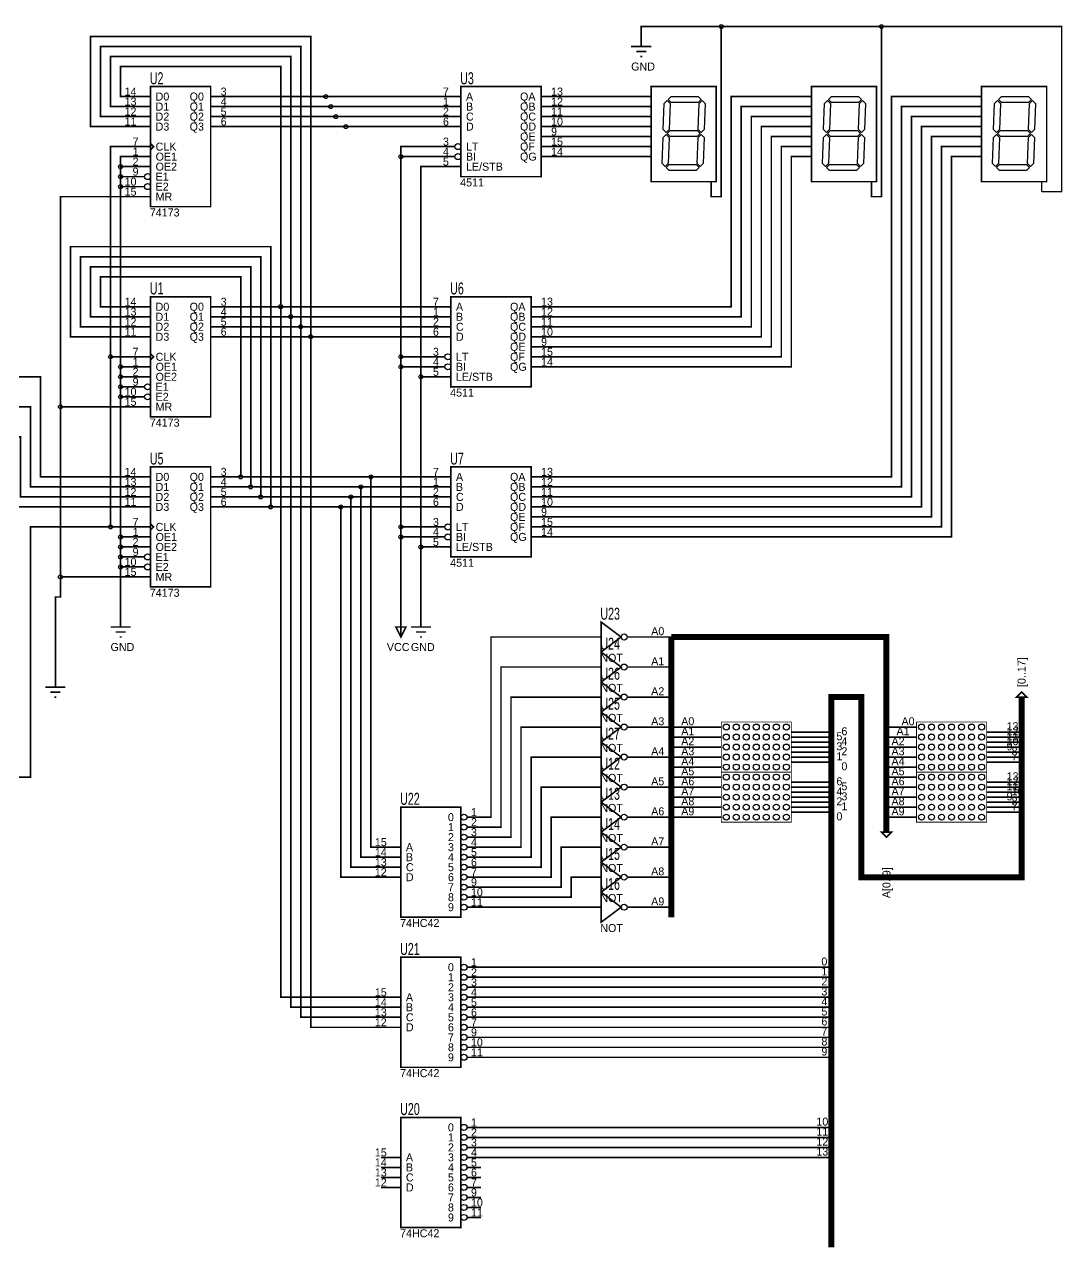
# Model space of a CAD drawing. Extents: x -12 to 8.1, y -6.8 to 5.4.
# Drawn here: x -2.26 to 8.11, y -6.83 to 5.42 of the extents above; entities that cross this region are included whole.
import ezdxf

# ---------------------------------------------------------------- set-up
doc = ezdxf.new("R2010")
doc.units = 0
doc.layers.get('0').update_dxf_attribs({"linetype": 'CONTINUOUS'})

msp = doc.modelspace()

# ---------------------------------------------------------------- linework, layer by layer
for points, const_width in [([(3.9, 5.3), (3.9, 5.4), (4.7, 5.4), (6.3, 5.4)], 0.016), ([(4.6, 3.75), (4.6, 3.7), (4.7, 3.7), (4.7, 5.4)], 0.016), ([(6.2, 3.75), (6.2, 3.7), (6.3, 3.7), (6.3, 5.4)], 0.016), ([(7.9, 3.75), (8.1, 3.75), (8.1, 5.4), (6.3, 5.4)], 0.016), ([(-1.2, 4.4), (-1.6, 4.4), (-1.6, 5.3), (0.6, 5.3), (0.6, 2.3)], 0.016), ([(3.9, 5.3), (3.9, 5.2)], 0.016), ([(-1.2, 4.5), (-1.5, 4.5), (-1.5, 5.2), (0.5, 5.2), (0.5, 2.4)], 0.016), ([(3.8, 5.2), (4, 5.2)], 0.016), ([(3.85, 5.15), (3.95, 5.15)], 0.016), ([(-1.2, 4.6), (-1.4, 4.6), (-1.4, 5.1), (0.4, 5.1), (0.4, 2.5)], 0.016), ([(3.89, 5.1), (3.91, 5.1)], 0.016), ([(-1.2, 4.7), (-1.3, 4.7), (-1.3, 5), (0.3, 5), (0.3, 2.6)], 0.016), ([(-1, 3.6), (-0.4, 3.6), (-0.4, 4.8), (-1, 4.8), (-1, 3.6)], 0.016), ([(2.1, 3.9), (2.9, 3.9), (2.9, 4.8), (2.1, 4.8), (2.1, 3.9)], 0.016), ([(4, 3.85), (4.65, 3.85), (4.65, 4.8), (4, 4.8), (4, 3.85)], 0.016), ([(5.6, 3.85), (6.25, 3.85), (6.25, 4.8), (5.6, 4.8), (5.6, 3.85)], 0.016), ([(7.3, 3.85), (7.95, 3.85), (7.95, 4.8), (7.3, 4.8), (7.3, 3.85)], 0.016), ([(-1.2, 4.7), (-1, 4.7)], 0.016), ([(-0.2, 4.7), (-0.4, 4.7)], 0.016), ([(-0.2, 4.7), (0.75, 4.7)], 0.016), ([(1.9, 4.7), (0.75, 4.7)], 0.016), ([(1.9, 4.7), (2.1, 4.7)], 0.016), ([(3.1, 4.7), (2.9, 4.7)], 0.016), ([(5.5, 4.7), (4.8, 4.7), (4.8, 2.6), (3, 2.6)], 0.016), ([(7.2, 4.7), (6.4, 4.7), (6.4, 0.9), (3, 0.9)], 0.016), ([(3.9, 4.7), (3.1, 4.7)], 0.016), ([(3.9, 4.7), (4, 4.7)], 0.016), ([(5.5, 4.7), (5.6, 4.7)], 0.016), ([(7.2, 4.7), (7.3, 4.7)], 0.016), ([(-1.2, 4.6), (-1, 4.6)], 0.016), ([(-0.2, 4.6), (-0.4, 4.6)], 0.016), ([(-0.2, 4.6), (0.8, 4.6)], 0.016), ([(1.9, 4.6), (0.8, 4.6)], 0.016), ([(1.9, 4.6), (2.1, 4.6)], 0.016), ([(3.1, 4.6), (2.9, 4.6)], 0.016), ([(5.5, 4.6), (4.9, 4.6), (4.9, 2.5), (3, 2.5)], 0.016), ([(7.2, 4.6), (6.5, 4.6), (6.5, 0.8), (3, 0.8)], 0.016), ([(3.9, 4.6), (3.1, 4.6)], 0.016), ([(3.9, 4.6), (4, 4.6)], 0.016), ([(5.5, 4.6), (5.6, 4.6)], 0.016), ([(7.2, 4.6), (7.3, 4.6)], 0.016), ([(-1.2, 4.5), (-1, 4.5)], 0.016), ([(-0.2, 4.5), (-0.4, 4.5)], 0.016), ([(-0.2, 4.5), (0.85, 4.5)], 0.016), ([(1.9, 4.5), (0.85, 4.5)], 0.016), ([(1.9, 4.5), (2.1, 4.5)], 0.016), ([(3.1, 4.5), (2.9, 4.5)], 0.016), ([(5.5, 4.5), (5, 4.5), (5, 2.4), (3, 2.4)], 0.016), ([(7.2, 4.5), (6.6, 4.5), (6.6, 0.7), (3, 0.7)], 0.016), ([(3.9, 4.5), (3.1, 4.5)], 0.016), ([(3.9, 4.5), (4, 4.5)], 0.016), ([(5.5, 4.5), (5.6, 4.5)], 0.016), ([(7.2, 4.5), (7.3, 4.5)], 0.016), ([(-1.2, 4.4), (-1, 4.4)], 0.016), ([(-0.2, 4.4), (-0.4, 4.4)], 0.016), ([(-0.2, 4.4), (0.95, 4.4)], 0.016), ([(1.9, 4.4), (0.95, 4.4)], 0.016), ([(1.9, 4.4), (2.1, 4.4)], 0.016), ([(3.1, 4.4), (2.9, 4.4)], 0.016), ([(3.1, 4.3), (2.9, 4.3)], 0.016), ([(5.5, 4.4), (5.1, 4.4), (5.1, 2.3), (3, 2.3)], 0.016), ([(7.2, 4.4), (6.7, 4.4), (6.7, 0.6), (3, 0.6)], 0.016), ([(5.5, 4.3), (5.2, 4.3), (5.2, 2.2), (3, 2.2)], 0.016), ([(7.2, 4.3), (6.8, 4.3), (6.8, 0.5), (3, 0.5)], 0.016), ([(3.9, 4.4), (3.1, 4.4)], 0.016), ([(3.9, 4.3), (3.1, 4.3)], 0.016), ([(3.9, 4.4), (4, 4.4)], 0.016), ([(3.9, 4.3), (4, 4.3)], 0.016), ([(5.5, 4.4), (5.6, 4.4)], 0.016), ([(5.5, 4.3), (5.6, 4.3)], 0.016), ([(7.2, 4.4), (7.3, 4.4)], 0.016), ([(7.2, 4.3), (7.3, 4.3)], 0.016), ([(-1.2, 4.2), (-1.4, 4.2), (-1.4, 2.1)], 0.016), ([(-1.2, 4.2), (-1, 4.2)], 0.016), ([(-1, 4.23), (-0.97, 4.2), (-1, 4.17), (-1, 4.23)], 0.016), ([(1.9, 4.2), (1.5, 4.2), (1.5, 4.1)], 0.016), ([(1.9, 4.2), (2.04, 4.2)], 0.016), ([(3.1, 4.2), (2.9, 4.2)], 0.016), ([(5.5, 4.2), (5.3, 4.2), (5.3, 2.1), (3, 2.1)], 0.016), ([(7.2, 4.2), (6.9, 4.2), (6.9, 0.4), (3, 0.4)], 0.016), ([(3.9, 4.2), (3.1, 4.2)], 0.016), ([(3.9, 4.2), (4, 4.2)], 0.016), ([(5.5, 4.2), (5.6, 4.2)], 0.016), ([(7.2, 4.2), (7.3, 4.2)], 0.016), ([(-1.2, 4.1), (-1.3, 4.1), (-1.3, 4)], 0.016), ([(-1.2, 4.1), (-1, 4.1)], 0.016), ([(1.9, 4.1), (1.5, 4.1)], 0.016), ([(1.5, 2.1), (1.5, 4.1)], 0.016), ([(1.9, 4.1), (2.04, 4.1)], 0.016), ([(3.1, 4.1), (2.9, 4.1)], 0.016), ([(5.5, 4.1), (5.4, 4.1), (5.4, 2), (3, 2)], 0.016), ([(7.2, 4.1), (7, 4.1), (7, 0.3), (3, 0.3)], 0.016), ([(3.9, 4.1), (3.1, 4.1)], 0.016), ([(3.9, 4.1), (4, 4.1)], 0.016), ([(5.5, 4.1), (5.6, 4.1)], 0.016), ([(7.2, 4.1), (7.3, 4.1)], 0.016), ([(-1.2, 4), (-1.3, 4), (-1.3, 3.9)], 0.016), ([(-1.2, 4), (-1, 4)], 0.016), ([(1.9, 4), (1.7, 4), (1.7, 1.9)], 0.016), ([(1.9, 4), (2.1, 4)], 0.016), ([(-1.2, 3.9), (-1.3, 3.9), (-1.3, 3.8)], 0.016), ([(-1.2, 3.8), (-1.3, 3.8), (-1.3, 2)], 0.016), ([(-1.2, 3.9), (-1.06, 3.9)], 0.016), ([(-1.2, 3.8), (-1.06, 3.8)], 0.016), ([(4.6, 3.75), (4.6, 3.85)], 0.016), ([(6.2, 3.75), (6.2, 3.85)], 0.016), ([(7.9, 3.75), (7.9, 3.85)], 0.016), ([(-1.2, 3.7), (-1.9, 3.7), (-1.9, 1.6)], 0.016), ([(-1.2, 3.7), (-1, 3.7)], 0.016), ([(-1.2, 2.3), (-1.8, 2.3), (-1.8, 3.2), (0.2, 3.2), (0.2, 0.6)], 0.016), ([(-1.2, 2.4), (-1.7, 2.4), (-1.7, 3.1), (0.1, 3.1), (0.1, 0.7)], 0.016), ([(-1.2, 2.5), (-1.6, 2.5), (-1.6, 3), (0, 3), (0, 0.8)], 0.016), ([(-1.2, 2.6), (-1.5, 2.6), (-1.5, 2.9), (-0.1, 2.9), (-0.1, 0.9)], 0.016), ([(-1, 1.5), (-0.4, 1.5), (-0.4, 2.7), (-1, 2.7), (-1, 1.5)], 0.016), ([(2, 1.8), (2.8, 1.8), (2.8, 2.7), (2, 2.7), (2, 1.8)], 0.016), ([(-1.2, 2.6), (-1, 2.6)], 0.016), ([(-0.2, 2.6), (-0.4, 2.6)], 0.016), ([(-0.2, 2.6), (0.3, 2.6)], 0.016), ([(1.8, 2.6), (0.3, 2.6)], 0.016), ([(0.3, 2.6), (0.3, -4.3), (1.3, -4.3)], 0.016), ([(1.8, 2.6), (2, 2.6)], 0.016), ([(3, 2.6), (2.8, 2.6)], 0.016), ([(-1.2, 2.5), (-1, 2.5)], 0.016), ([(-0.2, 2.5), (-0.4, 2.5)], 0.016), ([(-0.2, 2.5), (0.4, 2.5)], 0.016), ([(1.8, 2.5), (0.4, 2.5)], 0.016), ([(0.4, 2.5), (0.4, -4.4), (1.3, -4.4)], 0.016), ([(1.8, 2.5), (2, 2.5)], 0.016), ([(3, 2.5), (2.8, 2.5)], 0.016), ([(-1.2, 2.4), (-1, 2.4)], 0.016), ([(-0.2, 2.4), (-0.4, 2.4)], 0.016), ([(-0.2, 2.4), (0.5, 2.4)], 0.016), ([(1.8, 2.4), (0.5, 2.4)], 0.016), ([(0.5, 2.4), (0.5, -4.5), (1.3, -4.5)], 0.016), ([(1.8, 2.4), (2, 2.4)], 0.016), ([(3, 2.4), (2.8, 2.4)], 0.016), ([(-1.2, 2.3), (-1, 2.3)], 0.016), ([(-0.2, 2.3), (-0.4, 2.3)], 0.016), ([(-0.2, 2.3), (0.6, 2.3)], 0.016), ([(1.8, 2.3), (0.6, 2.3)], 0.016), ([(0.6, 2.3), (0.6, -4.6), (1.3, -4.6)], 0.016), ([(1.8, 2.3), (2, 2.3)], 0.016), ([(3, 2.3), (2.8, 2.3)], 0.016), ([(3, 2.2), (2.8, 2.2)], 0.016), ([(-1.2, 2.1), (-1.4, 2.1)], 0.016), ([(-1.4, 2.1), (-1.4, 0.4)], 0.016), ([(-1.2, 2.1), (-1, 2.1)], 0.016), ([(-1, 2.13), (-0.97, 2.1), (-1, 2.07), (-1, 2.13)], 0.016), ([(1.8, 2.1), (1.5, 2.1), (1.5, 2)], 0.016), ([(1.8, 2.1), (1.94, 2.1)], 0.016), ([(3, 2.1), (2.8, 2.1)], 0.016), ([(-1.2, 2), (-1.3, 2), (-1.3, 1.9)], 0.016), ([(-1.2, 2), (-1, 2)], 0.016), ([(1.8, 2), (1.5, 2)], 0.016), ([(1.5, 2), (1.5, 0.4)], 0.016), ([(1.8, 2), (1.94, 2)], 0.016), ([(3, 2), (2.8, 2)], 0.016), ([(-1.2, 0.9), (-2.1, 0.9), (-2.1, 1.9), (-5.3, 1.9)], 0.016), ([(-1.2, 1.9), (-1.3, 1.9), (-1.3, 1.8)], 0.016), ([(-1.2, 1.9), (-1, 1.9)], 0.016), ([(1.8, 1.9), (1.7, 1.9)], 0.016), ([(1.7, 1.9), (1.7, 0.2)], 0.016), ([(1.8, 1.9), (2, 1.9)], 0.016), ([(-1.2, 1.8), (-1.3, 1.8), (-1.3, 1.7)], 0.016), ([(-1.2, 1.8), (-1.06, 1.8)], 0.016), ([(-1.2, 0.8), (-2.2, 0.8), (-2.2, 1.6), (-5.3, 1.6)], 0.016), ([(-1.2, 1.6), (-1.9, 1.6)], 0.016), ([(-1.9, 1.6), (-1.9, -0.1)], 0.016), ([(-1.2, 1.7), (-1.3, 1.7)], 0.016), ([(-1.3, 1.7), (-1.3, 0.3)], 0.016), ([(-1.2, 1.7), (-1.06, 1.7)], 0.016), ([(-1.2, 1.6), (-1, 1.6)], 0.016), ([(-1.2, 0.7), (-2.3, 0.7), (-2.3, 1.3), (-5.3, 1.3)], 0.016), ([(-1.2, 0.6), (-2.4, 0.6), (-2.4, 1), (-5.3, 1)], 0.016), ([(-1, -0.2), (-0.4, -0.2), (-0.4, 1), (-1, 1), (-1, -0.2)], 0.016), ([(2, 0.1), (2.8, 0.1), (2.8, 1), (2, 1), (2, 0.1)], 0.016), ([(-1.2, 0.9), (-1, 0.9)], 0.016), ([(-0.2, 0.9), (-0.4, 0.9)], 0.016), ([(-0.2, 0.9), (-0.1, 0.9)], 0.016), ([(-0.1, 0.9), (1.2, 0.9)], 0.016), ([(1.8, 0.9), (1.2, 0.9)], 0.016), ([(1.3, -2.8), (1.2, -2.8), (1.2, 0.9)], 0.016), ([(1.8, 0.9), (2, 0.9)], 0.016), ([(3, 0.9), (2.8, 0.9)], 0.016), ([(-1.2, 0.8), (-1, 0.8)], 0.016), ([(-0.2, 0.8), (-0.4, 0.8)], 0.016), ([(-0.2, 0.8), (0, 0.8)], 0.016), ([(0, 0.8), (1.1, 0.8)], 0.016), ([(1.8, 0.8), (1.1, 0.8)], 0.016), ([(1.3, -2.9), (1.1, -2.9), (1.1, 0.8)], 0.016), ([(1.8, 0.8), (2, 0.8)], 0.016), ([(3, 0.8), (2.8, 0.8)], 0.016), ([(-1.2, 0.7), (-1, 0.7)], 0.016), ([(-0.2, 0.7), (-0.4, 0.7)], 0.016), ([(-0.2, 0.7), (0.1, 0.7)], 0.016), ([(0.1, 0.7), (1, 0.7)], 0.016), ([(1.8, 0.7), (1, 0.7)], 0.016), ([(1.3, -3), (1, -3), (1, 0.7)], 0.016), ([(1.8, 0.7), (2, 0.7)], 0.016), ([(3, 0.7), (2.8, 0.7)], 0.016), ([(-1.2, 0.6), (-1, 0.6)], 0.016), ([(-0.2, 0.6), (-0.4, 0.6)], 0.016), ([(-0.2, 0.6), (0.2, 0.6)], 0.016), ([(0.2, 0.6), (0.9, 0.6)], 0.016), ([(1.8, 0.6), (0.9, 0.6)], 0.016), ([(1.3, -3.1), (0.9, -3.1), (0.9, 0.6)], 0.016), ([(1.8, 0.6), (2, 0.6)], 0.016), ([(3, 0.6), (2.8, 0.6)], 0.016), ([(3, 0.5), (2.8, 0.5)], 0.016), ([(-6, -2.1), (-2.2, -2.1), (-2.2, 0.4), (-1.4, 0.4)], 0.016), ([(-1.2, 0.4), (-1.4, 0.4)], 0.016), ([(-1.2, 0.4), (-1, 0.4)], 0.016), ([(-1, 0.43), (-0.97, 0.4), (-1, 0.37), (-1, 0.43)], 0.016), ([(1.8, 0.4), (1.5, 0.4), (1.5, 0.3)], 0.016), ([(1.8, 0.4), (1.94, 0.4)], 0.016), ([(3, 0.4), (2.8, 0.4)], 0.016), ([(-1.2, 0.2), (-1.3, 0.2), (-1.3, 0.3)], 0.016), ([(-1.2, 0.3), (-1.3, 0.3)], 0.016), ([(-1.2, 0.3), (-1, 0.3)], 0.016), ([(1.8, 0.3), (1.5, 0.3)], 0.016), ([(1.5, -0.5), (1.5, 0.3)], 0.016), ([(1.8, 0.3), (1.94, 0.3)], 0.016), ([(3, 0.3), (2.8, 0.3)], 0.016), ([(-1.2, 0.1), (-1.3, 0.1), (-1.3, 0.2)], 0.016), ([(-1.2, 0.2), (-1, 0.2)], 0.016), ([(1.8, 0.2), (1.7, 0.2)], 0.016), ([(1.7, -0.5), (1.7, 0.2)], 0.016), ([(1.8, 0.2), (2, 0.2)], 0.016), ([(-1.3, 0.1), (-1.3, 0)], 0.016), ([(-1.2, 0), (-1.3, 0)], 0.016), ([(-1.3, -0.5), (-1.3, 0)], 0.016), ([(-1.2, 0.1), (-1.06, 0.1)], 0.016), ([(-1.2, 0), (-1.06, 0)], 0.016), ([(-1.9, -0.1), (-1.9, -0.3), (-1.95, -0.3), (-1.95, -1.1)], 0.016), ([(-1.2, -0.1), (-1.9, -0.1)], 0.016), ([(-1.2, -0.1), (-1, -0.1)], 0.016), ([(-1.4, -0.6), (-1.2, -0.6)], 0.016), ([(-1.3, -0.5), (-1.3, -0.6)], 0.016), ([(1.55, -0.6), (1.5, -0.7), (1.45, -0.6), (1.55, -0.6)], 0.016), ([(1.5, -0.5), (1.5, -0.7)], 0.016), ([(1.6, -0.6), (1.8, -0.6)], 0.016), ([(1.7, -0.5), (1.7, -0.6)], 0.016), ([(3.5, -0.55), (3.5, -0.85), (3.7, -0.7), (3.5, -0.55)], 0.016), ([(-1.35, -0.65), (-1.25, -0.65)], 0.016), ([(-1.31, -0.7), (-1.29, -0.7)], 0.016), ([(1.65, -0.65), (1.75, -0.65)], 0.016), ([(1.69, -0.7), (1.71, -0.7)], 0.016), ([(2.3, -2.5), (2.4, -2.5), (2.4, -0.7), (3.3, -0.7)], 0.016), ([(3.3, -0.7), (3.5, -0.7)], 0.016), ([(3.9, -0.7), (3.76, -0.7)], 0.016), ([(3.9, -0.7), (4.2, -0.7)], 0.016), ([(4.2, -0.7), (6.35, -0.7), (6.35, -1.6)], 0.06), ([(4.2, -0.7), (4.2, -1)], 0.06), ([(3.5, -0.85), (3.5, -1.15), (3.7, -1), (3.5, -0.85)], 0.016), ([(4.2, -1), (4.2, -1.3)], 0.06), ([(-1.95, -1.1), (-1.95, -1.2)], 0.016), ([(2.3, -2.6), (2.5, -2.6), (2.5, -1), (3.3, -1)], 0.016), ([(3.3, -1), (3.5, -1)], 0.016), ([(3.9, -1), (3.76, -1)], 0.016), ([(3.9, -1), (4.2, -1)], 0.016), ([(-2.05, -1.2), (-1.85, -1.2)], 0.016), ([(3.5, -1.15), (3.5, -1.45), (3.7, -1.3), (3.5, -1.15)], 0.016), ([(-2, -1.25), (-1.9, -1.25)], 0.016), ([(-1.96, -1.3), (-1.94, -1.3)], 0.016), ([(2.3, -2.7), (2.6, -2.7), (2.6, -1.3), (3.3, -1.3)], 0.016), ([(3.3, -1.3), (3.5, -1.3)], 0.016), ([(3.9, -1.3), (3.76, -1.3)], 0.016), ([(3.9, -1.3), (4.2, -1.3)], 0.016), ([(4.2, -1.3), (4.2, -1.6)], 0.06), ([(5.8, -1.65), (5.8, -1.3), (6.1, -1.3), (6.1, -3.1), (7.7, -3.1), (7.7, -2.45)], 0.06), ([(7.65, -1.3), (7.75, -1.3), (7.7, -1.25), (7.65, -1.3)], 0.016), ([(7.7, -1.3), (7.7, -1.4)], 0.06), ([(3.5, -1.45), (3.5, -1.75), (3.7, -1.6), (3.5, -1.45)], 0.016), ([(7.7, -1.4), (7.7, -1.65)], 0.06), ([(2.3, -2.8), (2.7, -2.8), (2.7, -1.6), (3.3, -1.6)], 0.016), ([(3.3, -1.6), (3.5, -1.6)], 0.016), ([(3.9, -1.6), (3.76, -1.6)], 0.016), ([(3.9, -1.6), (4.2, -1.6)], 0.016), ([(4.2, -1.6), (4.2, -1.7)], 0.06), ([(4.6, -1.6), (4.2, -1.6)], 0.016), ([(4.6, -1.6), (4.7, -1.6)], 0.016), ([(4.7, -2.05), (5.4, -2.05), (5.4, -1.55), (4.7, -1.55), (4.7, -2.05)], 0.008), ([(6.35, -1.6), (6.35, -1.7)], 0.06), ([(6.55, -1.6), (6.35, -1.6)], 0.016), ([(6.55, -1.6), (6.65, -1.6)], 0.016), ([(6.65, -2.05), (7.35, -2.05), (7.35, -1.55), (6.65, -1.55), (6.65, -2.05)], 0.008), ([(4.2, -1.7), (4.2, -1.8)], 0.06), ([(4.6, -1.7), (4.2, -1.7)], 0.016), ([(4.6, -1.7), (4.7, -1.7)], 0.016), ([(5.5, -1.65), (5.4, -1.65)], 0.016), ([(5.5, -1.7), (5.4, -1.7)], 0.016), ([(5.5, -1.65), (5.8, -1.65)], 0.016), ([(5.5, -1.7), (5.8, -1.7)], 0.016), ([(5.8, -1.7), (5.8, -1.65)], 0.06), ([(5.8, -1.7), (5.8, -1.75)], 0.06), ([(6.35, -1.7), (6.35, -1.8)], 0.06), ([(6.55, -1.7), (6.35, -1.7)], 0.016), ([(6.55, -1.7), (6.65, -1.7)], 0.016), ([(7.45, -1.65), (7.35, -1.65)], 0.016), ([(7.45, -1.7), (7.35, -1.7)], 0.016), ([(7.45, -1.65), (7.7, -1.65)], 0.016), ([(7.45, -1.7), (7.7, -1.7)], 0.016), ([(7.7, -1.65), (7.7, -1.7)], 0.06), ([(7.7, -1.7), (7.7, -1.75)], 0.06), ([(3.5, -1.75), (3.5, -2.05), (3.7, -1.9), (3.5, -1.75)], 0.016), ([(4.2, -1.9), (4.2, -1.8)], 0.06), ([(4.6, -1.8), (4.2, -1.8)], 0.016), ([(4.6, -1.8), (4.7, -1.8)], 0.016), ([(5.5, -1.75), (5.4, -1.75)], 0.016), ([(5.5, -1.8), (5.4, -1.8)], 0.016), ([(5.5, -1.75), (5.8, -1.75)], 0.016), ([(5.5, -1.8), (5.8, -1.8)], 0.016), ([(5.8, -1.8), (5.8, -1.75)], 0.06), ([(5.8, -1.85), (5.8, -1.8)], 0.06), ([(5.8, -1.85), (5.8, -1.9)], 0.06), ([(6.35, -1.8), (6.35, -1.9)], 0.06), ([(6.55, -1.8), (6.35, -1.8)], 0.016), ([(6.55, -1.8), (6.65, -1.8)], 0.016), ([(7.45, -1.75), (7.35, -1.75)], 0.016), ([(7.45, -1.8), (7.35, -1.8)], 0.016), ([(7.45, -1.75), (7.7, -1.75)], 0.016), ([(7.45, -1.8), (7.7, -1.8)], 0.016), ([(7.7, -1.75), (7.7, -1.8)], 0.06), ([(7.7, -1.8), (7.7, -1.85)], 0.06), ([(7.7, -1.85), (7.7, -1.9)], 0.06), ([(2.3, -2.9), (2.8, -2.9), (2.8, -1.9), (3.3, -1.9)], 0.016), ([(3.3, -1.9), (3.5, -1.9)], 0.016), ([(3.9, -1.9), (3.76, -1.9)], 0.016), ([(3.9, -1.9), (4.2, -1.9)], 0.016), ([(4.2, -1.9), (4.2, -2)], 0.06), ([(4.6, -1.9), (4.2, -1.9)], 0.016), ([(4.6, -1.9), (4.7, -1.9)], 0.016), ([(5.5, -1.85), (5.4, -1.85)], 0.016), ([(5.5, -1.9), (5.4, -1.9)], 0.016), ([(5.5, -1.95), (5.4, -1.95)], 0.016), ([(5.5, -1.85), (5.8, -1.85)], 0.016), ([(5.5, -1.9), (5.8, -1.9)], 0.016), ([(5.5, -1.95), (5.8, -1.95)], 0.016), ([(5.8, -1.9), (5.8, -1.95)], 0.06), ([(5.8, -2.15), (5.8, -1.95)], 0.06), ([(6.35, -1.9), (6.35, -2)], 0.06), ([(6.55, -1.9), (6.35, -1.9)], 0.016), ([(6.55, -1.9), (6.65, -1.9)], 0.016), ([(7.45, -1.85), (7.35, -1.85)], 0.016), ([(7.45, -1.9), (7.35, -1.9)], 0.016), ([(7.45, -1.95), (7.35, -1.95)], 0.016), ([(7.45, -1.85), (7.7, -1.85)], 0.016), ([(7.45, -1.9), (7.7, -1.9)], 0.016), ([(7.45, -1.95), (7.7, -1.95)], 0.016), ([(7.7, -1.9), (7.7, -1.95)], 0.06), ([(7.7, -1.95), (7.7, -2.15)], 0.06), ([(3.5, -2.05), (3.5, -2.35), (3.7, -2.2), (3.5, -2.05)], 0.016), ([(4.2, -2), (4.2, -2.1)], 0.06), ([(4.2, -2.2), (4.2, -2.1)], 0.06), ([(4.6, -2), (4.2, -2)], 0.016), ([(4.6, -2), (4.7, -2)], 0.016), ([(4.7, -2.55), (5.4, -2.55), (5.4, -2.05), (4.7, -2.05), (4.7, -2.55)], 0.008), ([(6.35, -2), (6.35, -2.1)], 0.06), ([(6.35, -2.1), (6.35, -2.2)], 0.06), ([(6.55, -2), (6.35, -2)], 0.016), ([(6.55, -2), (6.65, -2)], 0.016), ([(6.65, -2.55), (7.35, -2.55), (7.35, -2.05), (6.65, -2.05), (6.65, -2.55)], 0.008), ([(2.3, -3), (2.9, -3), (2.9, -2.2), (3.3, -2.2)], 0.016), ([(3.3, -2.2), (3.5, -2.2)], 0.016), ([(3.9, -2.2), (3.76, -2.2)], 0.016), ([(3.9, -2.2), (4.2, -2.2)], 0.016), ([(4.2, -2.2), (4.2, -2.3)], 0.06), ([(4.6, -2.1), (4.2, -2.1)], 0.016), ([(4.6, -2.2), (4.2, -2.2)], 0.016), ([(4.6, -2.1), (4.7, -2.1)], 0.016), ([(4.6, -2.2), (4.7, -2.2)], 0.016), ([(5.5, -2.15), (5.4, -2.15)], 0.016), ([(5.5, -2.2), (5.4, -2.2)], 0.016), ([(5.5, -2.15), (5.8, -2.15)], 0.016), ([(5.5, -2.2), (5.8, -2.2)], 0.016), ([(5.8, -2.2), (5.8, -2.15)], 0.06), ([(5.8, -2.25), (5.8, -2.2)], 0.06), ([(6.35, -2.2), (6.35, -2.3)], 0.06), ([(6.55, -2.1), (6.35, -2.1)], 0.016), ([(6.55, -2.2), (6.35, -2.2)], 0.016), ([(6.55, -2.1), (6.65, -2.1)], 0.016), ([(6.55, -2.2), (6.65, -2.2)], 0.016), ([(7.45, -2.15), (7.35, -2.15)], 0.016), ([(7.45, -2.2), (7.35, -2.2)], 0.016), ([(7.45, -2.15), (7.7, -2.15)], 0.016), ([(7.45, -2.2), (7.7, -2.2)], 0.016), ([(7.7, -2.2), (7.7, -2.15)], 0.06), ([(7.7, -2.25), (7.7, -2.2)], 0.06), ([(4.2, -2.3), (4.2, -2.4)], 0.06), ([(4.6, -2.3), (4.2, -2.3)], 0.016), ([(4.6, -2.3), (4.7, -2.3)], 0.016), ([(5.5, -2.25), (5.4, -2.25)], 0.016), ([(5.5, -2.3), (5.4, -2.3)], 0.016), ([(5.5, -2.25), (5.8, -2.25)], 0.016), ([(5.5, -2.3), (5.8, -2.3)], 0.016), ([(5.8, -2.3), (5.8, -2.25)], 0.06), ([(5.8, -2.35), (5.8, -2.3)], 0.06), ([(5.8, -2.4), (5.8, -2.35)], 0.06), ([(6.35, -2.3), (6.35, -2.4)], 0.06), ([(6.55, -2.3), (6.35, -2.3)], 0.016), ([(6.55, -2.3), (6.65, -2.3)], 0.016), ([(7.45, -2.25), (7.35, -2.25)], 0.016), ([(7.45, -2.3), (7.35, -2.3)], 0.016), ([(7.45, -2.25), (7.7, -2.25)], 0.016), ([(7.45, -2.3), (7.7, -2.3)], 0.016), ([(7.7, -2.3), (7.7, -2.25)], 0.06), ([(7.7, -2.35), (7.7, -2.3)], 0.06), ([(7.7, -2.4), (7.7, -2.35)], 0.06), ([(1.5, -3.5), (2.1, -3.5), (2.1, -2.4), (1.5, -2.4), (1.5, -3.5)], 0.016), ([(3.5, -2.35), (3.5, -2.65), (3.7, -2.5), (3.5, -2.35)], 0.016), ([(4.2, -2.5), (4.2, -2.4)], 0.06), ([(4.6, -2.4), (4.2, -2.4)], 0.016), ([(4.6, -2.4), (4.7, -2.4)], 0.016), ([(5.5, -2.35), (5.4, -2.35)], 0.016), ([(5.5, -2.4), (5.4, -2.4)], 0.016), ([(5.5, -2.45), (5.4, -2.45)], 0.016), ([(5.5, -2.35), (5.8, -2.35)], 0.016), ([(5.5, -2.4), (5.8, -2.4)], 0.016), ([(5.5, -2.45), (5.8, -2.45)], 0.016), ([(5.8, -2.45), (5.8, -2.4)], 0.06), ([(5.8, -2.45), (5.8, -4)], 0.06), ([(6.35, -2.4), (6.35, -2.5)], 0.06), ([(6.55, -2.4), (6.35, -2.4)], 0.016), ([(6.55, -2.4), (6.65, -2.4)], 0.016), ([(7.45, -2.35), (7.35, -2.35)], 0.016), ([(7.45, -2.4), (7.35, -2.4)], 0.016), ([(7.45, -2.45), (7.35, -2.45)], 0.016), ([(7.45, -2.35), (7.7, -2.35)], 0.016), ([(7.45, -2.4), (7.7, -2.4)], 0.016), ([(7.45, -2.45), (7.7, -2.45)], 0.016), ([(7.7, -2.45), (7.7, -2.4)], 0.06), ([(2.3, -2.5), (2.16, -2.5)], 0.016), ([(2.3, -3.1), (3, -3.1), (3, -2.5), (3.3, -2.5)], 0.016), ([(3.3, -2.5), (3.5, -2.5)], 0.016), ([(3.9, -2.5), (3.76, -2.5)], 0.016), ([(3.9, -2.5), (4.2, -2.5)], 0.016), ([(4.2, -2.8), (4.2, -2.5)], 0.06), ([(4.6, -2.5), (4.2, -2.5)], 0.016), ([(4.6, -2.5), (4.7, -2.5)], 0.016), ([(6.35, -2.55), (6.35, -2.5)], 0.06), ([(6.35, -2.65), (6.35, -2.55)], 0.06), ([(6.55, -2.5), (6.35, -2.5)], 0.016), ([(6.55, -2.5), (6.65, -2.5)], 0.016), ([(2.3, -2.6), (2.16, -2.6)], 0.016), ([(2.3, -2.7), (2.16, -2.7)], 0.016), ([(3.5, -2.65), (3.5, -2.95), (3.7, -2.8), (3.5, -2.65)], 0.016), ([(6.4, -2.65), (6.3, -2.65), (6.35, -2.7), (6.4, -2.65)], 0.016), ([(1.3, -2.8), (1.5, -2.8)], 0.016), ([(2.3, -2.8), (2.16, -2.8)], 0.016), ([(2.3, -3.2), (3.1, -3.2), (3.1, -2.8), (3.3, -2.8)], 0.016), ([(3.3, -2.8), (3.5, -2.8)], 0.016), ([(3.9, -2.8), (3.76, -2.8)], 0.016), ([(3.9, -2.8), (4.2, -2.8)], 0.016), ([(4.2, -3.1), (4.2, -2.8)], 0.06), ([(1.3, -2.9), (1.5, -2.9)], 0.016), ([(2.3, -2.9), (2.16, -2.9)], 0.016), ([(1.3, -3), (1.5, -3)], 0.016), ([(2.3, -3), (2.16, -3)], 0.016), ([(3.5, -2.95), (3.5, -3.25), (3.7, -3.1), (3.5, -2.95)], 0.016), ([(1.3, -3.1), (1.5, -3.1)], 0.016), ([(2.3, -3.1), (2.16, -3.1)], 0.016), ([(2.3, -3.3), (3.2, -3.3), (3.2, -3.1), (3.3, -3.1)], 0.016), ([(3.3, -3.1), (3.5, -3.1)], 0.016), ([(3.9, -3.1), (3.76, -3.1)], 0.016), ([(3.9, -3.1), (4.2, -3.1)], 0.016), ([(4.2, -3.4), (4.2, -3.1)], 0.06), ([(2.3, -3.2), (2.16, -3.2)], 0.016), ([(2.3, -3.3), (2.16, -3.3)], 0.016), ([(3.5, -3.25), (3.5, -3.55), (3.7, -3.4), (3.5, -3.25)], 0.016), ([(2.3, -3.4), (2.16, -3.4)], 0.016), ([(2.3, -3.4), (3.3, -3.4)], 0.016), ([(3.3, -3.4), (3.5, -3.4)], 0.016), ([(3.9, -3.4), (3.76, -3.4)], 0.016), ([(3.9, -3.4), (4.2, -3.4)], 0.016), ([(4.2, -3.5), (4.2, -3.4)], 0.06), ([(1.5, -5), (2.1, -5), (2.1, -3.9), (1.5, -3.9), (1.5, -5)], 0.016), ([(2.3, -4), (2.16, -4)], 0.016), ([(2.3, -4), (5.8, -4)], 0.016), ([(5.8, -4), (5.8, -4.1)], 0.06), ([(2.3, -4.1), (2.16, -4.1)], 0.016), ([(2.3, -4.1), (5.8, -4.1)], 0.016), ([(5.8, -4.1), (5.8, -4.2)], 0.06), ([(2.3, -4.2), (2.16, -4.2)], 0.016), ([(2.3, -4.2), (5.8, -4.2)], 0.016), ([(5.8, -4.2), (5.8, -4.3)], 0.06), ([(5.8, -4.4), (5.8, -4.3)], 0.06), ([(1.3, -4.3), (1.5, -4.3)], 0.016), ([(1.3, -4.4), (1.5, -4.4)], 0.016), ([(2.3, -4.3), (2.16, -4.3)], 0.016), ([(2.3, -4.4), (2.16, -4.4)], 0.016), ([(2.3, -4.3), (5.8, -4.3)], 0.016), ([(2.3, -4.4), (5.8, -4.4)], 0.016), ([(5.8, -4.4), (5.8, -4.5)], 0.06), ([(1.3, -4.5), (1.5, -4.5)], 0.016), ([(2.3, -4.5), (2.16, -4.5)], 0.016), ([(2.3, -4.5), (5.8, -4.5)], 0.016), ([(5.8, -4.5), (5.8, -4.6)], 0.06), ([(1.3, -4.6), (1.5, -4.6)], 0.016), ([(2.3, -4.6), (2.16, -4.6)], 0.016), ([(2.3, -4.6), (5.8, -4.6)], 0.016), ([(5.8, -4.6), (5.8, -4.7)], 0.06), ([(2.3, -4.7), (2.16, -4.7)], 0.016), ([(2.3, -4.7), (5.8, -4.7)], 0.016), ([(5.8, -4.7), (5.8, -4.8)], 0.06), ([(5.8, -4.8), (5.8, -4.9)], 0.06), ([(2.3, -4.8), (2.16, -4.8)], 0.016), ([(2.3, -4.9), (2.16, -4.9)], 0.016), ([(2.3, -4.8), (5.8, -4.8)], 0.016), ([(2.3, -4.9), (5.8, -4.9)], 0.016), ([(5.8, -4.9), (5.8, -5.6)], 0.06), ([(1.5, -6.6), (2.1, -6.6), (2.1, -5.5), (1.5, -5.5), (1.5, -6.6)], 0.016), ([(2.3, -5.6), (2.16, -5.6)], 0.016), ([(2.3, -5.6), (5.8, -5.6)], 0.016), ([(5.8, -5.6), (5.8, -5.7)], 0.06), ([(2.3, -5.7), (2.16, -5.7)], 0.016), ([(2.3, -5.7), (5.8, -5.7)], 0.016), ([(5.8, -5.7), (5.8, -5.8)], 0.06), ([(2.3, -5.8), (2.16, -5.8)], 0.016), ([(2.3, -5.8), (5.8, -5.8)], 0.016), ([(5.8, -5.8), (5.8, -5.9)], 0.06), ([(5.8, -6.8), (5.8, -5.9)], 0.06), ([(1.3, -5.9), (1.5, -5.9)], 0.016), ([(1.3, -6), (1.5, -6)], 0.016), ([(2.3, -5.9), (2.16, -5.9)], 0.016), ([(2.3, -6), (2.16, -6)], 0.016), ([(2.3, -5.9), (5.8, -5.9)], 0.016), ([(1.3, -6.1), (1.5, -6.1)], 0.016), ([(2.3, -6.1), (2.16, -6.1)], 0.016), ([(1.3, -6.2), (1.5, -6.2)], 0.016), ([(2.3, -6.2), (2.16, -6.2)], 0.016), ([(2.3, -6.3), (2.16, -6.3)], 0.016), ([(2.3, -6.4), (2.16, -6.4)], 0.016), ([(2.3, -6.5), (2.16, -6.5)], 0.016)]:
    msp.add_lwpolyline(points, dxfattribs=dict(const_width=const_width))
for points in [[(4.13, 4.63), (4.16, 4.66), (4.19, 4.63), (4.18, 4.37), (4.15, 4.34), (4.12, 4.37), (4.13, 4.63)], [(4.17, 4.67), (4.2, 4.7), (4.47, 4.7), (4.5, 4.67), (4.47, 4.64), (4.2, 4.64), (4.17, 4.67)], [(4.48, 4.63), (4.51, 4.66), (4.54, 4.63), (4.53, 4.37), (4.5, 4.34), (4.47, 4.37), (4.48, 4.63)], [(5.73, 4.63), (5.76, 4.66), (5.79, 4.63), (5.78, 4.37), (5.75, 4.34), (5.72, 4.37), (5.73, 4.63)], [(5.77, 4.67), (5.8, 4.7), (6.07, 4.7), (6.1, 4.67), (6.07, 4.64), (5.8, 4.64), (5.77, 4.67)], [(6.08, 4.63), (6.11, 4.66), (6.14, 4.63), (6.13, 4.37), (6.1, 4.34), (6.07, 4.37), (6.08, 4.63)], [(7.43, 4.63), (7.46, 4.66), (7.49, 4.63), (7.48, 4.37), (7.45, 4.34), (7.42, 4.37), (7.43, 4.63)], [(7.47, 4.67), (7.5, 4.7), (7.77, 4.7), (7.8, 4.67), (7.77, 4.64), (7.5, 4.64), (7.47, 4.67)], [(7.78, 4.63), (7.81, 4.66), (7.84, 4.63), (7.83, 4.37), (7.8, 4.34), (7.77, 4.37), (7.78, 4.63)], [(4.12, 4.29), (4.15, 4.32), (4.18, 4.29), (4.17, 4.03), (4.14, 4), (4.11, 4.03), (4.12, 4.29)], [(4.16, 4.33), (4.19, 4.36), (4.46, 4.36), (4.49, 4.33), (4.46, 4.3), (4.19, 4.3), (4.16, 4.33)], [(4.47, 4.29), (4.5, 4.32), (4.53, 4.29), (4.52, 4.03), (4.49, 4), (4.46, 4.03), (4.47, 4.29)], [(5.72, 4.29), (5.75, 4.32), (5.78, 4.29), (5.77, 4.03), (5.74, 4), (5.71, 4.03), (5.72, 4.29)], [(5.76, 4.33), (5.79, 4.36), (6.06, 4.36), (6.09, 4.33), (6.06, 4.3), (5.79, 4.3), (5.76, 4.33)], [(6.07, 4.29), (6.1, 4.32), (6.13, 4.29), (6.12, 4.03), (6.09, 4), (6.06, 4.03), (6.07, 4.29)], [(7.42, 4.29), (7.45, 4.32), (7.48, 4.29), (7.47, 4.03), (7.44, 4), (7.41, 4.03), (7.42, 4.29)], [(7.46, 4.33), (7.49, 4.36), (7.76, 4.36), (7.79, 4.33), (7.76, 4.3), (7.49, 4.3), (7.46, 4.33)], [(7.77, 4.29), (7.8, 4.32), (7.83, 4.29), (7.82, 4.03), (7.79, 4), (7.76, 4.03), (7.77, 4.29)], [(4.15, 3.99), (4.18, 4.02), (4.45, 4.02), (4.48, 3.99), (4.45, 3.96), (4.18, 3.96), (4.15, 3.99)], [(5.75, 3.99), (5.78, 4.02), (6.05, 4.02), (6.08, 3.99), (6.05, 3.96), (5.78, 3.96), (5.75, 3.99)], [(7.45, 3.99), (7.48, 4.02), (7.75, 4.02), (7.78, 3.99), (7.75, 3.96), (7.48, 3.96), (7.45, 3.99)]]:
    msp.add_lwpolyline(points)
at = {"layer": '128'}
for centre in [(2.07, 4.2), (2.07, 4.1), (-1.03, 3.9), (-1.03, 3.8), (1.97, 2.1), (1.97, 2), (-1.03, 1.8), (-1.03, 1.7), (1.97, 0.4), (1.97, 0.3), (-1.03, 0.1), (-1.03, 0), (3.73, -0.7), (3.73, -1), (3.73, -1.3), (3.73, -1.6), (3.73, -1.9), (3.73, -2.2), (2.13, -2.5), (2.13, -2.6), (3.73, -2.5), (2.13, -2.7), (2.13, -2.8), (3.73, -2.8), (2.13, -2.9), (2.13, -3), (2.13, -3.1), (2.13, -3.2), (3.73, -3.1), (2.13, -3.3), (2.13, -3.4), (3.73, -3.4), (2.13, -4), (2.13, -4.1), (2.13, -4.2), (2.13, -4.3), (2.13, -4.4), (2.13, -4.5), (2.13, -4.6), (2.13, -4.7), (2.13, -4.8), (2.13, -4.9), (2.13, -5.6), (2.13, -5.7), (2.13, -5.8), (2.13, -5.9), (2.13, -6), (2.13, -6.1), (2.13, -6.2), (2.13, -6.3), (2.13, -6.4), (2.13, -6.5)]:
    msp.add_circle(centre, 0.03, dxfattribs=at)
at = {"layer": '16384'}
for centre in [(4.7, 5.4), (6.3, 5.4), (0.75, 4.7), (0.8, 4.6), (0.85, 4.5), (0.95, 4.4), (1.5, 4.1), (-1.3, 4), (-1.3, 3.9), (-1.3, 3.8), (0.3, 2.6), (0.4, 2.5), (0.5, 2.4), (0.6, 2.3), (-1.4, 2.1), (1.5, 2.1), (-1.3, 2), (1.5, 2), (-1.3, 1.9), (1.7, 1.9), (-1.3, 1.8), (-1.3, 1.7), (-1.9, 1.6), (-0.1, 0.9), (1.2, 0.9), (0, 0.8), (1.1, 0.8), (0.1, 0.7), (0.2, 0.6), (0.9, 0.6), (1, 0.7), (-1.4, 0.4), (1.5, 0.4), (-1.3, 0.3), (1.5, 0.3), (-1.3, 0.2), (1.7, 0.2), (-1.3, 0.1), (-1.3, 0), (-1.9, -0.1)]:
    msp.add_circle(centre, 0.02, dxfattribs=at)
at = {"layer": '32768'}
for centre in [(4.75, -1.6), (4.85, -1.6), (4.95, -1.6), (5.05, -1.6), (5.15, -1.6), (5.25, -1.6), (5.35, -1.6), (6.7, -1.6), (6.8, -1.6), (6.9, -1.6), (7, -1.6), (7.1, -1.6), (7.2, -1.6), (7.3, -1.6), (4.75, -1.7), (4.85, -1.7), (4.95, -1.7), (5.05, -1.7), (5.15, -1.7), (5.25, -1.7), (5.35, -1.7), (6.7, -1.7), (6.8, -1.7), (6.9, -1.7), (7, -1.7), (7.1, -1.7), (7.2, -1.7), (7.3, -1.7), (4.75, -1.8), (4.85, -1.8), (4.95, -1.8), (5.05, -1.8), (5.15, -1.8), (5.25, -1.8), (5.35, -1.8), (6.7, -1.8), (6.8, -1.8), (6.9, -1.8), (7, -1.8), (7.1, -1.8), (7.2, -1.8), (7.3, -1.8), (4.75, -1.9), (4.85, -1.9), (4.95, -1.9), (5.05, -1.9), (5.15, -1.9), (5.25, -1.9), (5.35, -1.9), (6.7, -1.9), (6.8, -1.9), (6.9, -1.9), (7, -1.9), (7.1, -1.9), (7.2, -1.9), (7.3, -1.9), (4.75, -2), (4.75, -2.1), (4.85, -2), (4.85, -2.1), (4.95, -2), (4.95, -2.1), (5.05, -2), (5.05, -2.1), (5.15, -2), (5.15, -2.1), (5.25, -2), (5.25, -2.1), (5.35, -2), (5.35, -2.1), (6.7, -2), (6.7, -2.1), (6.8, -2), (6.8, -2.1), (6.9, -2), (6.9, -2.1), (7, -2), (7, -2.1), (7.1, -2), (7.1, -2.1), (7.2, -2), (7.2, -2.1), (7.3, -2), (7.3, -2.1), (4.75, -2.2), (4.85, -2.2), (4.95, -2.2), (5.05, -2.2), (5.15, -2.2), (5.25, -2.2), (5.35, -2.2), (6.7, -2.2), (6.8, -2.2), (6.9, -2.2), (7, -2.2), (7.1, -2.2), (7.2, -2.2), (7.3, -2.2), (4.75, -2.3), (4.85, -2.3), (4.95, -2.3), (5.05, -2.3), (5.15, -2.3), (5.25, -2.3), (5.35, -2.3), (6.7, -2.3), (6.8, -2.3), (6.9, -2.3), (7, -2.3), (7.1, -2.3), (7.2, -2.3), (7.3, -2.3), (4.75, -2.4), (4.85, -2.4), (4.95, -2.4), (5.05, -2.4), (5.15, -2.4), (5.25, -2.4), (5.35, -2.4), (6.7, -2.4), (6.8, -2.4), (6.9, -2.4), (7, -2.4), (7.1, -2.4), (7.2, -2.4), (7.3, -2.4), (4.75, -2.5), (4.85, -2.5), (4.95, -2.5), (5.05, -2.5), (5.15, -2.5), (5.25, -2.5), (5.35, -2.5), (6.7, -2.5), (6.8, -2.5), (6.9, -2.5), (7, -2.5), (7.1, -2.5), (7.2, -2.5), (7.3, -2.5)]:
    msp.add_circle(centre, 0.03, dxfattribs=at)

# ---------------------------------------------------------------- texts
for s, p in [('GND', (3.8, 4.96)), ('14', (-1.26, 4.71)), ('3', (-0.3, 4.71)), ('7', (1.92, 4.71)), ('13', (3, 4.71)), ('13', (-1.26, 4.61)), ('D0', (-0.95, 4.66)), ('Q0', (-0.61, 4.66)), ('4', (-0.3, 4.61)), ('1', (1.92, 4.61)), ('A', (2.15, 4.66)), ('QA', (2.69, 4.66)), ('12', (3, 4.61)), ('12', (-1.26, 4.51)), ('D1', (-0.95, 4.56)), ('D2', (-0.95, 4.46)), ('Q1', (-0.61, 4.56)), ('Q2', (-0.61, 4.46)), ('5', (-0.3, 4.51)), ('2', (1.92, 4.51)), ('C', (2.15, 4.46)), ('B', (2.15, 4.56)), ('QB', (2.69, 4.56)), ('QC', (2.69, 4.46)), ('11', (3, 4.51)), ('11', (-1.26, 4.41)), ('D3', (-0.95, 4.36)), ('Q3', (-0.61, 4.36)), ('6', (-0.3, 4.41)), ('6', (1.92, 4.41)), ('D', (2.15, 4.36)), ('QD', (2.69, 4.36)), ('10', (3, 4.41)), ('7', (-1.18, 4.21)), ('3', (1.92, 4.21)), ('QE', (2.69, 4.26)), ('9', (3, 4.31)), ('15', (3, 4.21)), ('1', (-1.18, 4.11)), ('CLK', (-0.95, 4.16)), ('4', (1.92, 4.11)), ('LT', (2.15, 4.16)), ('QF', (2.69, 4.16)), ('14', (3, 4.11)), ('2', (-1.18, 4.01)), ('OE1', (-0.95, 4.06)), ('5', (1.92, 4.01)), ('BI', (2.15, 4.06)), ('LE/STB', (2.15, 3.96)), ('QG', (2.69, 4.06)), ('9', (-1.18, 3.91)), ('OE2', (-0.95, 3.96)), ('E1', (-0.95, 3.86)), ('10', (-1.26, 3.81)), ('E2', (-0.95, 3.76)), ('4511', (2.092, 3.802)), ('15', (-1.26, 3.71)), ('MR', (-0.95, 3.66)), ('74173', (-1.008, 3.502)), ('14', (-1.26, 2.61)), ('13', (-1.26, 2.51)), ('D0', (-0.95, 2.56)), ('Q0', (-0.61, 2.56)), ('4', (-0.3, 2.51)), ('3', (-0.3, 2.61)), ('7', (1.82, 2.61)), ('1', (1.82, 2.51)), ('A', (2.05, 2.56)), ('QA', (2.59, 2.56)), ('13', (2.9, 2.61)), ('12', (2.9, 2.51)), ('12', (-1.26, 2.41)), ('D1', (-0.95, 2.46)), ('Q1', (-0.61, 2.46)), ('5', (-0.3, 2.41)), ('2', (1.82, 2.41)), ('B', (2.05, 2.46)), ('QB', (2.59, 2.46)), ('11', (2.9, 2.41)), ('11', (-1.26, 2.31)), ('D2', (-0.95, 2.36)), ('D3', (-0.95, 2.26)), ('Q2', (-0.61, 2.36)), ('Q3', (-0.61, 2.26)), ('6', (-0.3, 2.31)), ('6', (1.82, 2.31)), ('C', (2.05, 2.36)), ('D', (2.05, 2.26)), ('QC', (2.59, 2.36)), ('QD', (2.59, 2.26)), ('10', (2.9, 2.31)), ('QE', (2.59, 2.16)), ('9', (2.9, 2.21)), ('7', (-1.18, 2.11)), ('1', (-1.18, 2.01)), ('CLK', (-0.95, 2.06)), ('4', (1.82, 2.01)), ('3', (1.82, 2.11)), ('LT', (2.05, 2.06)), ('QF', (2.59, 2.06)), ('15', (2.9, 2.11)), ('14', (2.9, 2.01)), ('2', (-1.18, 1.91)), ('OE1', (-0.95, 1.96)), ('5', (1.82, 1.91)), ('BI', (2.05, 1.96)), ('QG', (2.59, 1.96)), ('9', (-1.18, 1.81)), ('OE2', (-0.95, 1.86)), ('E1', (-0.95, 1.76)), ('LE/STB', (2.05, 1.86)), ('10', (-1.26, 1.71)), ('E2', (-0.95, 1.66)), ('4511', (1.992, 1.702)), ('15', (-1.26, 1.61)), ('MR', (-0.95, 1.56)), ('74173', (-1.008, 1.402)), ('14', (-1.26, 0.91)), ('3', (-0.3, 0.91)), ('7', (1.82, 0.91)), ('13', (2.9, 0.91)), ('13', (-1.26, 0.81)), ('D0', (-0.95, 0.86)), ('Q0', (-0.61, 0.86)), ('4', (-0.3, 0.81)), ('1', (1.82, 0.81)), ('A', (2.05, 0.86)), ('QA', (2.59, 0.86)), ('12', (2.9, 0.81)), ('12', (-1.26, 0.71)), ('D1', (-0.95, 0.76)), ('D2', (-0.95, 0.66)), ('Q1', (-0.61, 0.76)), ('Q2', (-0.61, 0.66)), ('5', (-0.3, 0.71)), ('2', (1.82, 0.71)), ('C', (2.05, 0.66)), ('B', (2.05, 0.76)), ('QB', (2.59, 0.76)), ('QC', (2.59, 0.66)), ('11', (2.9, 0.71)), ('11', (-1.26, 0.61)), ('D3', (-0.95, 0.56)), ('Q3', (-0.61, 0.56)), ('6', (-0.3, 0.61)), ('6', (1.82, 0.61)), ('D', (2.05, 0.56)), ('QD', (2.59, 0.56)), ('10', (2.9, 0.61)), ('7', (-1.18, 0.41)), ('3', (1.82, 0.41)), ('QE', (2.59, 0.46)), ('9', (2.9, 0.51)), ('15', (2.9, 0.41)), ('1', (-1.18, 0.31)), ('CLK', (-0.95, 0.36)), ('4', (1.82, 0.31)), ('LT', (2.05, 0.36)), ('QF', (2.59, 0.36)), ('14', (2.9, 0.31)), ('2', (-1.18, 0.21)), ('OE1', (-0.95, 0.26)), ('5', (1.82, 0.21)), ('BI', (2.05, 0.26)), ('QG', (2.59, 0.26)), ('9', (-1.18, 0.11)), ('OE2', (-0.95, 0.16)), ('E1', (-0.95, 0.06)), ('LE/STB', (2.05, 0.16)), ('10', (-1.26, 0.01)), ('E2', (-0.95, -0.04)), ('4511', (1.992, 0.002)), ('15', (-1.26, -0.09)), ('MR', (-0.95, -0.14)), ('74173', (-1.008, -0.298)), ('A0', (4, -0.682)), ('GND', (-1.4, -0.84)), ('VCC', (1.36, -0.84)), ('GND', (1.6, -0.84)), ('NOT', (3.492, -0.948)), ('A1', (4, -0.982)), ('NOT', (3.492, -1.248)), ('A2', (4, -1.282)), ('NOT', (3.492, -1.548)), ('A3', (4, -1.582)), ('A0', (4.3, -1.582)), ('A0', (6.5, -1.582)), ('13', (7.55, -1.632)), ('A1', (4.3, -1.682)), ('A2', (4.3, -1.782)), ('5', (5.85, -1.732)), ('4', (5.9, -1.782)), ('6', (5.9, -1.682)), ('A2', (6.4, -1.782)), ('A1', (6.45, -1.682)), ('12', (7.55, -1.682)), ('11', (7.55, -1.732)), ('10', (7.55, -1.782)), ('NOT', (3.492, -1.848)), ('A4', (4, -1.882)), ('A3', (4.3, -1.882)), ('3', (5.85, -1.832)), ('2', (5.9, -1.882)), ('A3', (6.4, -1.882)), ('9', (7.55, -1.832)), ('8', (7.6, -1.882)), ('A4', (4.3, -1.982)), ('1', (5.85, -1.932)), ('0', (5.9, -2.032)), ('A4', (6.4, -1.982)), ('7', (7.6, -1.932)), ('NOT', (3.492, -2.148)), ('A5', (4.3, -2.082)), ('A5', (6.4, -2.082)), ('13', (7.55, -2.132)), ('A5', (4, -2.182)), ('A6', (4.3, -2.182)), ('A7', (4.3, -2.282)), ('4', (5.85, -2.282)), ('6', (5.85, -2.182)), ('5', (5.9, -2.232)), ('A6', (6.4, -2.182)), ('A7', (6.4, -2.282)), ('12', (7.55, -2.182)), ('11', (7.55, -2.232)), ('10', (7.6, -2.282)), ('A8', (4.3, -2.382)), ('2', (5.85, -2.382)), ('3', (5.9, -2.332)), ('A8', (6.4, -2.382)), ('9', (7.55, -2.332)), ('8', (7.6, -2.382)), ('1', (2.2, -2.49)), ('NOT', (3.492, -2.448)), ('A6', (4, -2.482)), ('A9', (4.3, -2.482)), ('1', (5.9, -2.432)), ('A9', (6.4, -2.482)), ('7', (7.6, -2.432)), ('0', (1.97, -2.54)), ('1', (1.97, -2.64)), ('2', (2.2, -2.59)), ('0', (5.85, -2.532)), ('2', (1.97, -2.74)), ('3', (2.2, -2.69)), ('NOT', (3.492, -2.748)), ('15', (1.24, -2.79)), ('14', (1.24, -2.89)), ('A', (1.55, -2.84)), ('3', (1.97, -2.84)), ('4', (2.2, -2.79)), ('5', (2.2, -2.89)), ('A7', (4, -2.782)), ('13', (1.24, -2.99)), ('B', (1.55, -2.94)), ('4', (1.97, -2.94)), ('6', (2.2, -2.99)), ('12', (1.24, -3.09)), ('C', (1.55, -3.04)), ('D', (1.55, -3.14)), ('5', (1.97, -3.04)), ('6', (1.97, -3.14)), ('7', (2.2, -3.09)), ('NOT', (3.492, -3.048)), ('A8', (4, -3.082)), ('7', (1.97, -3.24)), ('9', (2.2, -3.19)), ('8', (1.97, -3.34)), ('10', (2.2, -3.29)), ('NOT', (3.492, -3.348)), ('A9', (4, -3.382)), ('9', (1.97, -3.44)), ('11', (2.2, -3.39)), ('74HC42', (1.492, -3.598)), ('NOT', (3.492, -3.648)), ('1', (2.2, -3.99)), ('0', (5.7, -3.982)), ('0', (1.97, -4.04)), ('2', (2.2, -4.09)), ('1', (5.7, -4.082)), ('2', (1.97, -4.24)), ('1', (1.97, -4.14)), ('3', (2.2, -4.19)), ('2', (5.7, -4.182)), ('15', (1.24, -4.29)), ('A', (1.55, -4.34)), ('3', (1.97, -4.34)), ('4', (2.2, -4.29)), ('3', (5.7, -4.282)), ('14', (1.24, -4.39)), ('13', (1.24, -4.49)), ('B', (1.55, -4.44)), ('4', (1.97, -4.44)), ('5', (2.2, -4.39)), ('6', (2.2, -4.49)), ('4', (5.7, -4.382)), ('5', (5.7, -4.482)), ('12', (1.24, -4.59)), ('C', (1.55, -4.54)), ('5', (1.97, -4.54)), ('7', (2.2, -4.59)), ('6', (5.7, -4.582)), ('D', (1.55, -4.64)), ('6', (1.97, -4.64)), ('9', (2.2, -4.69)), ('7', (5.7, -4.682)), ('7', (1.97, -4.74)), ('8', (1.97, -4.84)), ('10', (2.2, -4.79)), ('8', (5.7, -4.782)), ('9', (1.97, -4.94)), ('11', (2.2, -4.89)), ('9', (5.7, -4.882)), ('74HC42', (1.492, -5.098)), ('1', (2.2, -5.59)), ('10', (5.65, -5.582)), ('0', (1.97, -5.64)), ('2', (2.2, -5.69)), ('11', (5.65, -5.682)), ('1', (1.97, -5.74)), ('3', (2.2, -5.79)), ('12', (5.65, -5.782)), ('15', (1.24, -5.89)), ('A', (1.55, -5.94)), ('3', (1.97, -5.94)), ('2', (1.97, -5.84)), ('4', (2.2, -5.89)), ('13', (5.65, -5.882)), ('14', (1.24, -5.99)), ('B', (1.55, -6.04)), ('4', (1.97, -6.04)), ('5', (2.2, -5.99)), ('13', (1.24, -6.09)), ('12', (1.24, -6.19)), ('C', (1.55, -6.14)), ('5', (1.97, -6.14)), ('6', (2.2, -6.09)), ('7', (2.2, -6.19)), ('D', (1.55, -6.24)), ('6', (1.97, -6.24)), ('9', (2.2, -6.29)), ('7', (1.97, -6.34)), ('8', (1.97, -6.44)), ('10', (2.2, -6.39)), ('9', (1.97, -6.54)), ('11', (2.2, -6.49)), ('74HC42', (1.492, -6.698))]:
    msp.add_text(s, height=0.08).set_placement(p)
at = {"width": 0.666667}
for s, p in [('U2', (-1.008, 4.823)), ('U3', (2.092, 4.823)), ('U1', (-1.008, 2.723)), ('U6', (1.992, 2.723)), ('U5', (-1.008, 1.023)), ('U7', (1.992, 1.023)), ('U23', (3.492, -0.527)), ('U24', (3.492, -0.827)), ('U26', (3.492, -1.127)), ('U25', (3.492, -1.427)), ('U27', (3.492, -1.727)), ('U12', (3.492, -2.027)), ('U22', (1.492, -2.377)), ('U13', (3.492, -2.327)), ('U14', (3.492, -2.627)), ('U15', (3.492, -2.927)), ('U16', (3.492, -3.227)), ('U21', (1.492, -3.877)), ('U20', (1.492, -5.477))]:
    msp.add_text(s, height=0.12, dxfattribs=at).set_placement(p)
for s, p in [('[0..17]', (7.74, -1.2)), ('A[0..9]', (6.39, -3.31))]:
    msp.add_text(s, height=0.08, rotation=90).set_placement(p)

doc.saveas('drawing.dxf')
